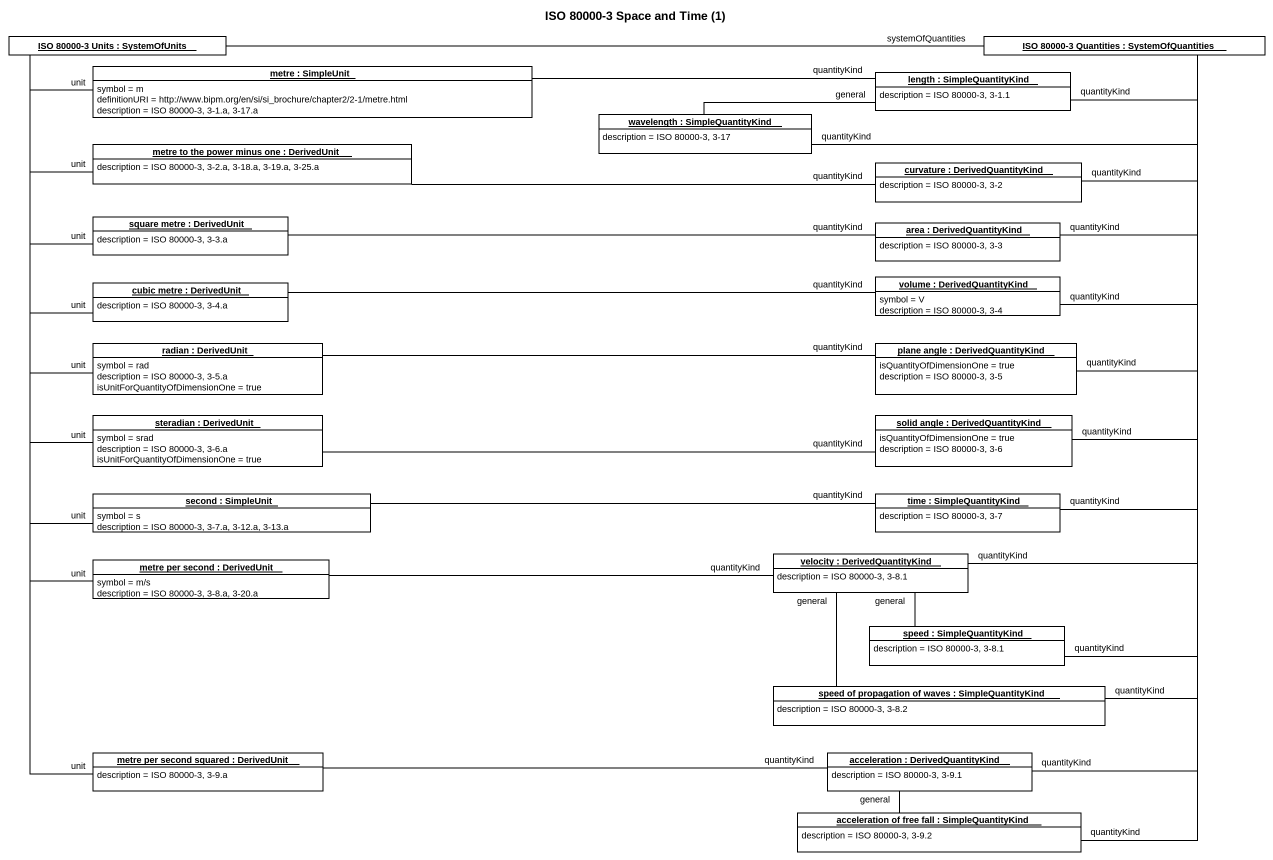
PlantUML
@startuml
title ISO 80000-3 Space and Time (1)
hide circle
hide empty members
object "ISO 80000-3 Units : SystemOfUnits" as ISO_80000_3_Units #FFFFFF
object "ISO 80000-3 Quantities : SystemOfQuantities" as ISO_80000_3_Quantities #FFFFFF
object "metre : SimpleUnit" as metre #FFFFFF {
  symbol = m
  definitionURI = http://www.bipm.org/en/si/si_brochure/chapter2/2-1/metre.html
  description = ISO 80000-3, 3-1.a, 3-17.a
}
object "length : SimpleQuantityKind" as length #FFFFFF {
  description = ISO 80000-3, 3-1.1
}
object "wavelength : SimpleQuantityKind" as wavelength #FFFFFF {
  description = ISO 80000-3, 3-17
}
object "metre to the power minus one : DerivedUnit" as metre_to_the_power_minus_one #FFFFFF {
  description = ISO 80000-3, 3-2.a, 3-18.a, 3-19.a, 3-25.a
}
object "curvature : DerivedQuantityKind" as curvature #FFFFFF {
  description = ISO 80000-3, 3-2
}
object "square metre : DerivedUnit" as square_metre #FFFFFF {
  description = ISO 80000-3, 3-3.a
}
object "area : DerivedQuantityKind" as area #FFFFFF {
  description = ISO 80000-3, 3-3
}
object "volume : DerivedQuantityKind" as volume #FFFFFF {
  symbol = V
  description = ISO 80000-3, 3-4
}
object "cubic metre : DerivedUnit" as cubic_metre #FFFFFF {
  description = ISO 80000-3, 3-4.a
}
object "radian : DerivedUnit" as radian #FFFFFF {
  symbol = rad
  description = ISO 80000-3, 3-5.a
  isUnitForQuantityOfDimensionOne = true
}
object "plane angle : DerivedQuantityKind" as plane_angle #FFFFFF {
  isQuantityOfDimensionOne = true
  description = ISO 80000-3, 3-5
}
object "steradian : DerivedUnit" as steradian #FFFFFF {
  symbol = srad
  description = ISO 80000-3, 3-6.a
  isUnitForQuantityOfDimensionOne = true
}
object "solid angle : DerivedQuantityKind" as solid_angle #FFFFFF {
  isQuantityOfDimensionOne = true
  description = ISO 80000-3, 3-6
}
object "second : SimpleUnit" as second #FFFFFF {
  symbol = s
  description = ISO 80000-3, 3-7.a, 3-12.a, 3-13.a
}
object "time : SimpleQuantityKind" as time #FFFFFF {
  description = ISO 80000-3, 3-7
}
object "metre per second : DerivedUnit" as metre_per_second #FFFFFF {
  symbol = m/s
  description = ISO 80000-3, 3-8.a, 3-20.a
}
object "velocity : DerivedQuantityKind" as velocity #FFFFFF {
  description = ISO 80000-3, 3-8.1
}
object "speed : SimpleQuantityKind" as speed #FFFFFF {
  description = ISO 80000-3, 3-8.1
}
object "speed of propagation of waves : SimpleQuantityKind" as speed_of_propagation_of #FFFFFF {
  description = ISO 80000-3, 3-8.2
}
object "metre per second squared : DerivedUnit" as metre_per_second_squared #FFFFFF {
  description = ISO 80000-3, 3-9.a
}
object "acceleration : DerivedQuantityKind" as acceleration #FFFFFF {
  description = ISO 80000-3, 3-9.1
}
object "acceleration of free fall : SimpleQuantityKind" as acceleration_of_free_fall #FFFFFF {
  description = ISO 80000-3, 3-9.2
}
ISO_80000_3_Quantities -left- ISO_80000_3_Units : systemOfQuantities
metre -left- ISO_80000_3_Units : unit
metre -right- length : quantityKind
length -right- ISO_80000_3_Quantities : quantityKind
wavelength -right- ISO_80000_3_Quantities : quantityKind
wavelength -right- length : general
metre_to_the_power_minus_one -up- ISO_80000_3_Units : unit
metre_to_the_power_minus_one -right- curvature : quantityKind
curvature -up- ISO_80000_3_Quantities : quantityKind
square_metre -up- ISO_80000_3_Units : unit
square_metre -right- area : quantityKind
area -up- ISO_80000_3_Quantities : quantityKind
volume -up- ISO_80000_3_Quantities : quantityKind
cubic_metre -up- ISO_80000_3_Units : unit
cubic_metre -right- volume : quantityKind
radian -up- ISO_80000_3_Units : unit
radian -right- plane_angle : quantityKind
plane_angle -up- ISO_80000_3_Quantities : quantityKind
steradian -up- ISO_80000_3_Units : unit
steradian -right- solid_angle : quantityKind
solid_angle -up- ISO_80000_3_Quantities : quantityKind
second -up- ISO_80000_3_Units : unit
second -right- time : quantityKind
time -up- ISO_80000_3_Quantities : quantityKind
metre_per_second -up- ISO_80000_3_Units : unit
metre_per_second -right- velocity : quantityKind
velocity -up- ISO_80000_3_Quantities : quantityKind
speed -up- ISO_80000_3_Quantities : quantityKind
speed -up- velocity : general
speed_of_propagation_of -up- ISO_80000_3_Quantities : quantityKind
speed_of_propagation_of -up- velocity : general
metre_per_second_squared -up- ISO_80000_3_Units : unit
metre_per_second_squared -right- acceleration : quantityKind
acceleration -up- ISO_80000_3_Quantities : quantityKind
acceleration_of_free_fall -up- ISO_80000_3_Quantities : quantityKind
acceleration_of_free_fall -up- acceleration : general
@enduml
